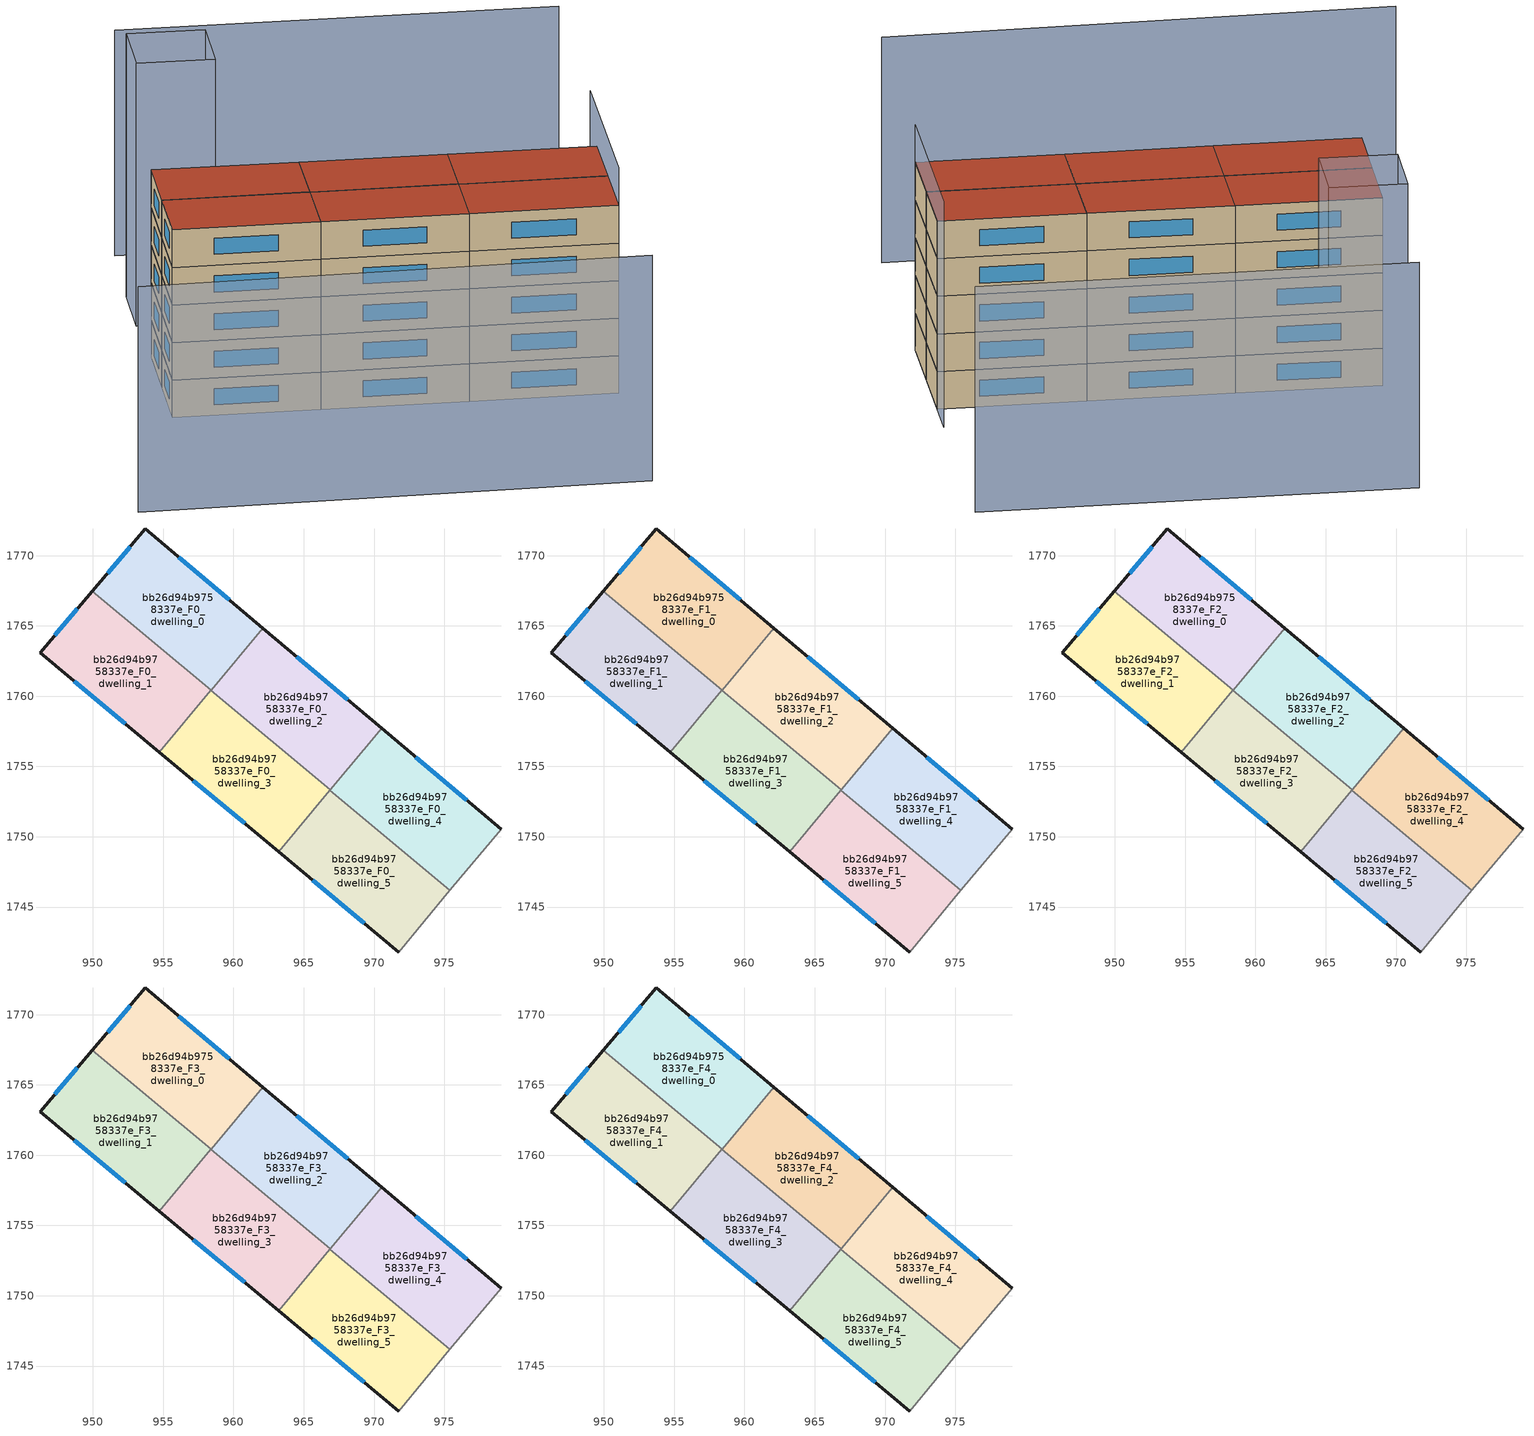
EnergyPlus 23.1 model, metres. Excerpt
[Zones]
bb26d94b9758337e_F0_dwelling_0
 floor ground (EU_floor_Construction): 962.09,1764.84 958.41,1760.43 949.96,1767.48 953.73,1771.9 z0
 wall outside (EU_wall_Construction): 962.09,1764.84 953.73,1771.9 949.96,1767.48 z0:3
 wall to bb26d94b9758337e_F0_dwelling_1 (EU_wall_Construction): 949.96,1767.48 958.41,1760.43 z0:3
 wall to bb26d94b9758337e_F0_dwelling_2 (EU_wall_Construction): 958.41,1760.43 962.09,1764.84 z0:3
 window (EU_Window_Construction): 959.7,1766.86 956.12,1769.88 / 952.65,1770.63 951.04,1768.74 z0.86:2.14
bb26d94b9758337e_F0_dwelling_1
 floor ground (EU_floor_Construction): 958.41,1760.43 954.72,1756.01 946.23,1763.1 949.96,1767.48 z0
 wall outside (EU_wall_Construction): 949.96,1767.48 946.23,1763.1 954.72,1756.01 z0:3
 wall to bb26d94b9758337e_F0_dwelling_3 (EU_wall_Construction): 954.72,1756.01 958.4,1760.42 z0:3
 wall to bb26d94b9758337e_F0_dwelling_2 (EU_wall_Construction): 958.4,1760.42 958.41,1760.43 z0:3
 window (EU_Window_Construction): 948.66,1761.07 952.3,1758.04 / 948.9,1766.23 947.3,1764.35 z0.86:2.14
bb26d94b9758337e_F0_dwelling_2
 floor ground (EU_floor_Construction): 970.54,1757.71 966.89,1753.33 958.4,1760.42 962.09,1764.84 z0
 wall outside (EU_wall_Construction): 970.54,1757.71 962.09,1764.84 z0:3
 wall to bb26d94b9758337e_F0_dwelling_3 (EU_wall_Construction): 958.4,1760.41 966.89,1753.33 z0:3
 wall to bb26d94b9758337e_F0_dwelling_4 (EU_wall_Construction): 966.89,1753.33 970.54,1757.71 z0:3
 window (EU_Window_Construction): 968.13,1759.75 964.51,1762.8 z0.86:2.14
bb26d94b9758337e_F0_dwelling_3
 floor ground (EU_floor_Construction): 966.89,1753.33 963.21,1748.93 954.72,1756.01 958.4,1760.42 z0
 wall outside (EU_wall_Construction): 954.72,1756.01 963.21,1748.93 z0:3
 wall to bb26d94b9758337e_F0_dwelling_5 (EU_wall_Construction): 963.21,1748.93 966.87,1753.31 z0:3
 wall to bb26d94b9758337e_F0_dwelling_4 (EU_wall_Construction): 966.87,1753.31 966.89,1753.33 z0:3
 window (EU_Window_Construction): 957.15,1753.99 960.79,1750.95 z0.86:2.14
bb26d94b9758337e_F0_dwelling_4
 floor ground (EU_floor_Construction): 979.03,1750.54 975.4,1746.18 966.87,1753.3 970.54,1757.71 z0
 wall outside (EU_wall_Construction): 979.03,1750.54 970.54,1757.71 z0:3
 wall adiabatic (EU_wall_Construction): 975.4,1746.18 979.03,1750.54 z0:3
 wall to bb26d94b9758337e_F0_dwelling_5 (EU_wall_Construction): 966.87,1753.31 975.4,1746.18 z0:3
 window (EU_Window_Construction): 976.61,1752.59 972.97,1755.66 z0.86:2.14
bb26d94b9758337e_F0_dwelling_5
 floor ground (EU_floor_Construction): 975.4,1746.18 971.75,1741.8 963.21,1748.93 966.87,1753.3 z0
 wall outside (EU_wall_Construction): 963.21,1748.93 971.75,1741.8 z0:3
 wall adiabatic (EU_wall_Construction): 971.75,1741.8 975.4,1746.18 z0:3
 window (EU_Window_Construction): 965.65,1746.89 969.31,1743.84 z0.86:2.14
bb26d94b9758337e_F1_dwelling_0
 floor to bb26d94b9758337e_F0_dwelling_0 (EU_floor_Construction): 962.09,1764.84 958.41,1760.43 949.96,1767.48 953.73,1771.9 z3
 wall outside (EU_wall_Construction): 962.09,1764.84 953.73,1771.9 949.96,1767.48 z3:6
 wall to bb26d94b9758337e_F1_dwelling_1 (EU_wall_Construction): 949.96,1767.48 958.41,1760.43 z3:6
 wall to bb26d94b9758337e_F1_dwelling_2 (EU_wall_Construction): 958.41,1760.43 962.09,1764.84 z3:6
 window (EU_Window_Construction): 959.7,1766.86 956.12,1769.88 / 952.65,1770.63 951.04,1768.74 z3.86:5.14
bb26d94b9758337e_F1_dwelling_1
 floor to bb26d94b9758337e_F0_dwelling_1 (EU_floor_Construction): 958.41,1760.43 954.72,1756.01 946.23,1763.1 949.96,1767.48 z3
 wall outside (EU_wall_Construction): 949.96,1767.48 946.23,1763.1 954.72,1756.01 z3:6
 wall to bb26d94b9758337e_F1_dwelling_3 (EU_wall_Construction): 954.72,1756.01 958.4,1760.42 z3:6
 wall to bb26d94b9758337e_F1_dwelling_2 (EU_wall_Construction): 958.4,1760.42 958.41,1760.43 z3:6
 window (EU_Window_Construction): 948.66,1761.07 952.3,1758.04 / 948.9,1766.23 947.3,1764.35 z3.86:5.14
bb26d94b9758337e_F1_dwelling_2
 floor to bb26d94b9758337e_F0_dwelling_2 (EU_floor_Construction): 970.54,1757.71 966.89,1753.33 958.4,1760.42 962.09,1764.84 z3
 wall outside (EU_wall_Construction): 970.54,1757.71 962.09,1764.84 z3:6
 wall to bb26d94b9758337e_F1_dwelling_3 (EU_wall_Construction): 958.4,1760.41 966.89,1753.33 z3:6
 wall to bb26d94b9758337e_F1_dwelling_4 (EU_wall_Construction): 966.89,1753.33 970.54,1757.71 z3:6
 window (EU_Window_Construction): 968.13,1759.75 964.51,1762.8 z3.86:5.14
bb26d94b9758337e_F1_dwelling_3
 floor to bb26d94b9758337e_F0_dwelling_3 (EU_floor_Construction): 966.89,1753.33 963.21,1748.93 954.72,1756.01 958.4,1760.42 z3
 wall outside (EU_wall_Construction): 954.72,1756.01 963.21,1748.93 z3:6
 wall to bb26d94b9758337e_F1_dwelling_5 (EU_wall_Construction): 963.21,1748.93 966.87,1753.31 z3:6
 wall to bb26d94b9758337e_F1_dwelling_4 (EU_wall_Construction): 966.87,1753.31 966.89,1753.33 z3:6
 window (EU_Window_Construction): 957.15,1753.99 960.79,1750.95 z3.86:5.14
bb26d94b9758337e_F1_dwelling_4
 floor to bb26d94b9758337e_F0_dwelling_4 (EU_floor_Construction): 979.03,1750.54 975.4,1746.18 966.87,1753.3 970.54,1757.71 z3
 wall outside (EU_wall_Construction): 979.03,1750.54 970.54,1757.71 z3:6
 wall adiabatic (EU_wall_Construction): 975.4,1746.18 979.03,1750.54 z3:6
 wall to bb26d94b9758337e_F1_dwelling_5 (EU_wall_Construction): 966.87,1753.31 975.4,1746.18 z3:6
 window (EU_Window_Construction): 976.61,1752.59 972.97,1755.66 z3.86:5.14
bb26d94b9758337e_F1_dwelling_5
 floor to bb26d94b9758337e_F0_dwelling_5 (EU_floor_Construction): 975.4,1746.18 971.75,1741.8 963.21,1748.93 966.87,1753.3 z3
 wall outside (EU_wall_Construction): 963.21,1748.93 971.75,1741.8 z3:6
 wall adiabatic (EU_wall_Construction): 971.75,1741.8 975.4,1746.18 z3:6
 window (EU_Window_Construction): 965.65,1746.89 969.31,1743.84 z3.86:5.14
bb26d94b9758337e_F2_dwelling_0
 floor to bb26d94b9758337e_F1_dwelling_0 (EU_floor_Construction): 962.09,1764.84 958.41,1760.43 949.96,1767.48 953.73,1771.9 z6
 wall outside (EU_wall_Construction): 962.09,1764.84 953.73,1771.9 949.96,1767.48 z6:9
 wall to bb26d94b9758337e_F2_dwelling_1 (EU_wall_Construction): 949.96,1767.48 958.41,1760.43 z6:9
 wall to bb26d94b9758337e_F2_dwelling_2 (EU_wall_Construction): 958.41,1760.43 962.09,1764.84 z6:9
 window (EU_Window_Construction): 959.7,1766.86 956.12,1769.88 / 952.65,1770.63 951.04,1768.74 z6.86:8.14
bb26d94b9758337e_F2_dwelling_1
 floor to bb26d94b9758337e_F1_dwelling_1 (EU_floor_Construction): 958.41,1760.43 954.72,1756.01 946.23,1763.1 949.96,1767.48 z6
 wall outside (EU_wall_Construction): 949.96,1767.48 946.23,1763.1 954.72,1756.01 z6:9
 wall to bb26d94b9758337e_F2_dwelling_3 (EU_wall_Construction): 954.72,1756.01 958.4,1760.42 z6:9
 wall to bb26d94b9758337e_F2_dwelling_2 (EU_wall_Construction): 958.4,1760.42 958.41,1760.43 z6:9
 window (EU_Window_Construction): 948.66,1761.07 952.3,1758.04 / 948.9,1766.23 947.3,1764.35 z6.86:8.14
bb26d94b9758337e_F2_dwelling_2
 floor to bb26d94b9758337e_F1_dwelling_2 (EU_floor_Construction): 970.54,1757.71 966.89,1753.33 958.4,1760.42 962.09,1764.84 z6
 wall outside (EU_wall_Construction): 970.54,1757.71 962.09,1764.84 z6:9
 wall to bb26d94b9758337e_F2_dwelling_3 (EU_wall_Construction): 958.4,1760.41 966.89,1753.33 z6:9
 wall to bb26d94b9758337e_F2_dwelling_4 (EU_wall_Construction): 966.89,1753.33 970.54,1757.71 z6:9
 window (EU_Window_Construction): 968.13,1759.75 964.51,1762.8 z6.86:8.14
bb26d94b9758337e_F2_dwelling_3
 floor to bb26d94b9758337e_F1_dwelling_3 (EU_floor_Construction): 966.89,1753.33 963.21,1748.93 954.72,1756.01 958.4,1760.42 z6
 wall outside (EU_wall_Construction): 954.72,1756.01 963.21,1748.93 z6:9
 wall to bb26d94b9758337e_F2_dwelling_5 (EU_wall_Construction): 963.21,1748.93 966.87,1753.31 z6:9
 wall to bb26d94b9758337e_F2_dwelling_4 (EU_wall_Construction): 966.87,1753.31 966.89,1753.33 z6:9
 window (EU_Window_Construction): 957.15,1753.99 960.79,1750.95 z6.86:8.14
bb26d94b9758337e_F2_dwelling_4
 floor to bb26d94b9758337e_F1_dwelling_4 (EU_floor_Construction): 979.03,1750.54 975.4,1746.18 966.87,1753.3 970.54,1757.71 z6
 wall outside (EU_wall_Construction): 979.03,1750.54 970.54,1757.71 z6:9
 wall adiabatic (EU_wall_Construction): 975.4,1746.18 979.03,1750.54 z6:9
 wall to bb26d94b9758337e_F2_dwelling_5 (EU_wall_Construction): 966.87,1753.31 975.4,1746.18 z6:9
 window (EU_Window_Construction): 976.61,1752.59 972.97,1755.66 z6.86:8.14
bb26d94b9758337e_F2_dwelling_5
 floor to bb26d94b9758337e_F1_dwelling_5 (EU_floor_Construction): 975.4,1746.18 971.75,1741.8 963.21,1748.93 966.87,1753.3 z6
 wall outside (EU_wall_Construction): 963.21,1748.93 971.75,1741.8 z6:9
 wall adiabatic (EU_wall_Construction): 971.75,1741.8 975.4,1746.18 z6:9
 window (EU_Window_Construction): 965.65,1746.89 969.31,1743.84 z6.86:8.14
bb26d94b9758337e_F3_dwelling_0
 floor to bb26d94b9758337e_F2_dwelling_0 (EU_floor_Construction): 962.09,1764.84 958.41,1760.43 949.96,1767.48 953.73,1771.9 z9
 wall outside (EU_wall_Construction): 962.09,1764.84 953.73,1771.9 949.96,1767.48 z9:12
 wall to bb26d94b9758337e_F3_dwelling_1 (EU_wall_Construction): 949.96,1767.48 958.41,1760.43 z9:12
 wall to bb26d94b9758337e_F3_dwelling_2 (EU_wall_Construction): 958.41,1760.43 962.09,1764.84 z9:12
 window (EU_Window_Construction): 959.7,1766.86 956.12,1769.88 / 952.65,1770.63 951.04,1768.74 z9.86:11.14
bb26d94b9758337e_F3_dwelling_1
 floor to bb26d94b9758337e_F2_dwelling_1 (EU_floor_Construction): 958.41,1760.43 954.72,1756.01 946.23,1763.1 949.96,1767.48 z9
 wall outside (EU_wall_Construction): 949.96,1767.48 946.23,1763.1 954.72,1756.01 z9:12
 wall to bb26d94b9758337e_F3_dwelling_3 (EU_wall_Construction): 954.72,1756.01 958.4,1760.42 z9:12
 wall to bb26d94b9758337e_F3_dwelling_2 (EU_wall_Construction): 958.4,1760.42 958.41,1760.43 z9:12
 window (EU_Window_Construction): 948.66,1761.07 952.3,1758.04 / 948.9,1766.23 947.3,1764.35 z9.86:11.14
bb26d94b9758337e_F3_dwelling_2
 floor to bb26d94b9758337e_F2_dwelling_2 (EU_floor_Construction): 970.54,1757.71 966.89,1753.33 958.4,1760.42 962.09,1764.84 z9
 wall outside (EU_wall_Construction): 970.54,1757.71 962.09,1764.84 z9:12
 wall to bb26d94b9758337e_F3_dwelling_3 (EU_wall_Construction): 958.4,1760.41 966.89,1753.33 z9:12
 wall to bb26d94b9758337e_F3_dwelling_4 (EU_wall_Construction): 966.89,1753.33 970.54,1757.71 z9:12
 window (EU_Window_Construction): 968.13,1759.75 964.51,1762.8 z9.86:11.14
bb26d94b9758337e_F3_dwelling_3
 floor to bb26d94b9758337e_F2_dwelling_3 (EU_floor_Construction): 966.89,1753.33 963.21,1748.93 954.72,1756.01 958.4,1760.42 z9
 wall outside (EU_wall_Construction): 954.72,1756.01 963.21,1748.93 z9:12
 wall to bb26d94b9758337e_F3_dwelling_5 (EU_wall_Construction): 963.21,1748.93 966.87,1753.31 z9:12
 wall to bb26d94b9758337e_F3_dwelling_4 (EU_wall_Construction): 966.87,1753.31 966.89,1753.33 z9:12
 window (EU_Window_Construction): 957.15,1753.99 960.79,1750.95 z9.86:11.14
bb26d94b9758337e_F3_dwelling_4
 floor to bb26d94b9758337e_F2_dwelling_4 (EU_floor_Construction): 979.03,1750.54 975.4,1746.18 966.87,1753.3 970.54,1757.71 z9
 wall outside (EU_wall_Construction): 979.03,1750.54 970.54,1757.71 z9:12
 wall adiabatic (EU_wall_Construction): 975.4,1746.18 979.03,1750.54 z9:12
 wall to bb26d94b9758337e_F3_dwelling_5 (EU_wall_Construction): 966.87,1753.31 975.4,1746.18 z9:12
 window (EU_Window_Construction): 976.61,1752.59 972.97,1755.66 z9.86:11.14
bb26d94b9758337e_F3_dwelling_5
 floor to bb26d94b9758337e_F2_dwelling_5 (EU_floor_Construction): 975.4,1746.18 971.75,1741.8 963.21,1748.93 966.87,1753.3 z9
 wall outside (EU_wall_Construction): 963.21,1748.93 971.75,1741.8 z9:12
 wall adiabatic (EU_wall_Construction): 971.75,1741.8 975.4,1746.18 z9:12
 window (EU_Window_Construction): 965.65,1746.89 969.31,1743.84 z9.86:11.14
bb26d94b9758337e_F4_dwelling_0
 floor to bb26d94b9758337e_F3_dwelling_0 (EU_floor_Construction): 962.09,1764.84 958.41,1760.43 949.96,1767.48 953.73,1771.9 z12
 wall outside (EU_wall_Construction): 962.09,1764.84 953.73,1771.9 949.96,1767.48 z12:15
 wall to bb26d94b9758337e_F4_dwelling_1 (EU_wall_Construction): 949.96,1767.48 958.41,1760.43 z12:15
 wall to bb26d94b9758337e_F4_dwelling_2 (EU_wall_Construction): 958.41,1760.43 962.09,1764.84 z12:15
 window (EU_Window_Construction): 959.7,1766.86 956.12,1769.88 / 952.65,1770.63 951.04,1768.74 z12.86:14.14
 roof outside (EU_roof_Construction): 958.41,1760.43 962.09,1764.84 953.73,1771.9 949.96,1767.48 z15
bb26d94b9758337e_F4_dwelling_1
 floor to bb26d94b9758337e_F3_dwelling_1 (EU_floor_Construction): 958.41,1760.43 954.72,1756.01 946.23,1763.1 949.96,1767.48 z12
 wall outside (EU_wall_Construction): 949.96,1767.48 946.23,1763.1 954.72,1756.01 z12:15
 wall to bb26d94b9758337e_F4_dwelling_3 (EU_wall_Construction): 954.72,1756.01 958.4,1760.42 z12:15
 wall to bb26d94b9758337e_F4_dwelling_2 (EU_wall_Construction): 958.4,1760.42 958.41,1760.43 z12:15
 window (EU_Window_Construction): 948.66,1761.07 952.3,1758.04 / 948.9,1766.23 947.3,1764.35 z12.86:14.14
 roof outside (EU_roof_Construction): 954.72,1756.01 958.41,1760.43 949.96,1767.48 946.23,1763.1 z15
bb26d94b9758337e_F4_dwelling_2
 floor to bb26d94b9758337e_F3_dwelling_2 (EU_floor_Construction): 970.54,1757.71 966.89,1753.33 958.4,1760.42 962.09,1764.84 z12
 wall outside (EU_wall_Construction): 970.54,1757.71 962.09,1764.84 z12:15
 wall to bb26d94b9758337e_F4_dwelling_3 (EU_wall_Construction): 958.4,1760.41 966.89,1753.33 z12:15
 wall to bb26d94b9758337e_F4_dwelling_4 (EU_wall_Construction): 966.89,1753.33 970.54,1757.71 z12:15
 window (EU_Window_Construction): 968.13,1759.75 964.51,1762.8 z12.86:14.14
 roof outside (EU_roof_Construction): 966.89,1753.33 970.54,1757.71 962.09,1764.84 958.4,1760.42 z15
bb26d94b9758337e_F4_dwelling_3
 floor to bb26d94b9758337e_F3_dwelling_3 (EU_floor_Construction): 966.89,1753.33 963.21,1748.93 954.72,1756.01 958.4,1760.42 z12
 wall outside (EU_wall_Construction): 954.72,1756.01 963.21,1748.93 z12:15
 wall to bb26d94b9758337e_F4_dwelling_5 (EU_wall_Construction): 963.21,1748.93 966.87,1753.31 z12:15
 wall to bb26d94b9758337e_F4_dwelling_4 (EU_wall_Construction): 966.87,1753.31 966.89,1753.33 z12:15
 window (EU_Window_Construction): 957.15,1753.99 960.79,1750.95 z12.86:14.14
 roof outside (EU_roof_Construction): 963.21,1748.93 966.89,1753.33 958.4,1760.42 954.72,1756.01 z15
bb26d94b9758337e_F4_dwelling_4
 floor to bb26d94b9758337e_F3_dwelling_4 (EU_floor_Construction): 979.03,1750.54 975.4,1746.18 966.87,1753.3 970.54,1757.71 z12
 wall outside (EU_wall_Construction): 979.03,1750.54 970.54,1757.71 z12:15
 wall adiabatic (EU_wall_Construction): 975.4,1746.18 979.03,1750.54 z12:15
 wall to bb26d94b9758337e_F4_dwelling_5 (EU_wall_Construction): 966.87,1753.31 975.4,1746.18 z12:15
 window (EU_Window_Construction): 976.61,1752.59 972.97,1755.66 z12.86:14.14
 roof outside (EU_roof_Construction): 975.4,1746.18 979.03,1750.54 970.54,1757.71 966.87,1753.3 z15
bb26d94b9758337e_F4_dwelling_5
 floor to bb26d94b9758337e_F3_dwelling_5 (EU_floor_Construction): 975.4,1746.18 971.75,1741.8 963.21,1748.93 966.87,1753.3 z12
 wall outside (EU_wall_Construction): 963.21,1748.93 971.75,1741.8 z12:15
 wall adiabatic (EU_wall_Construction): 971.75,1741.8 975.4,1746.18 z12:15
 window (EU_Window_Construction): 965.65,1746.89 969.31,1743.84 z12.86:14.14
 roof outside (EU_roof_Construction): 971.75,1741.8 975.4,1746.18 966.87,1753.3 963.21,1748.93 z15
shading: 931.23,1752.9 961.03,1728.82 / 971.74,1741.81 981.29,1753.24 / 991.74,1765.78 966.38,1786.94 z0:18; 957.47,1776.8 961.14,1781.09 / 961.14,1781.09 965.62,1777.26 / 965.62,1777.26 961.95,1772.97 / 961.95,1772.97 957.47,1776.8 z0:21
[Building]
EU S2 Campaign: North Axis=0; Terrain=City; Solar Distribution=FullExterior
[Site:Location]
Helsinki-Vantaa.AP: Latitude=60.317; Longitude=24.963; Time Zone=2; Elevation=54.6
[SizingPeriod:WeatherFileDays]
AnnualSizingPeriod: Begin Month=1; Begin Day of Month=1; End Month=12; End Day of Month=31; Day of Week for Start Day=Monday; Use Weather File Daylight Saving Period=No; Use Weather File Rain and Snow Indicators=No
[MATERIAL]
EU_InternalMass_Material: Roughness=MediumRough; Thickness=0.1; Conductivity=1; Density=1800; Specific Heat=900; Thermal Absorptance=0.9; Solar Absorptance=0.7; Visible Absorptance=0.7
[MATERIAL:NOMASS] Roughness=MediumRough; Thermal Absorptance=0.9; Solar Absorptance=0.7; Visible Absorptance=0.7
Name | Thermal Resistance
EU_wall_NoMass | 1.10183
EU_roof_NoMass; EU_floor_NoMass | 1.70606
[WINDOWMATERIAL:SIMPLEGLAZINGSYSTEM]
EU_Window_SimpleGlazing: UFactor=3.11035; Solar Heat Gain Coefficient=0.8; Visible Transmittance=0.8
[CONSTRUCTION]
EU_wall_Construction: EU_wall_NoMass
EU_roof_Construction: EU_roof_NoMass
EU_floor_Construction: EU_floor_NoMass
EU_Window_Construction: EU_Window_SimpleGlazing
EU_InternalMass_Construction: EU_InternalMass_Material
[ZONE] Type=1; Multiplier=1; Ceiling Height=autocalculate; Floor Area=autocalculate; Part of Total Floor Area=Yes
Name | Volume
bb26d94b9758337e_F0_dwelling_0 | 190.222
bb26d94b9758337e_F1_dwelling_0; bb26d94b9758337e_F2_dwelling_0; bb26d94b9758337e_F3_dwelling_0; bb26d94b9758337e_F4_dwelling_0; bb26d94b9758337e_F1_dwelling_1; bb26d94b9758337e_F2_dwelling_1; bb26d94b9758337e_F3_dwelling_1; bb26d94b9758337e_F4_dwelling_1 | 190.224
bb26d94b9758337e_F0_dwelling_1 | 190.223
bb26d94b9758337e_F0_dwelling_2 | 190.215
bb26d94b9758337e_F1_dwelling_2; bb26d94b9758337e_F2_dwelling_2; bb26d94b9758337e_F3_dwelling_2; bb26d94b9758337e_F4_dwelling_2 | 190.214
bb26d94b9758337e_F0_dwelling_3 | 190.228
bb26d94b9758337e_F1_dwelling_3; bb26d94b9758337e_F2_dwelling_3; bb26d94b9758337e_F3_dwelling_3; bb26d94b9758337e_F4_dwelling_3 | 190.229
bb26d94b9758337e_F0_dwelling_4; bb26d94b9758337e_F1_dwelling_4; bb26d94b9758337e_F2_dwelling_4; bb26d94b9758337e_F3_dwelling_4; bb26d94b9758337e_F4_dwelling_4 | 190.213
bb26d94b9758337e_F0_dwelling_5 | 190.218
bb26d94b9758337e_F1_dwelling_5; bb26d94b9758337e_F2_dwelling_5; bb26d94b9758337e_F3_dwelling_5; bb26d94b9758337e_F4_dwelling_5 | 190.219
[INTERNALMASS] Construction=EU_InternalMass_Construction
Name | Zone or ZoneList | Surface Area
bb26d94b9758337e_F0_dwelling_0_EU_InternalMass | bb26d94b9758337e_F0_dwelling_0 | 63.4077
bb26d94b9758337e_F0_dwelling_1_EU_InternalMass | bb26d94b9758337e_F0_dwelling_1 | 63.4078
bb26d94b9758337e_F0_dwelling_2_EU_InternalMass | bb26d94b9758337e_F0_dwelling_2 | 63.4048
bb26d94b9758337e_F0_dwelling_3_EU_InternalMass | bb26d94b9758337e_F0_dwelling_3 | 63.4096
bb26d94b9758337e_F0_dwelling_4_EU_InternalMass | bb26d94b9758337e_F0_dwelling_4 | 63.4047
bb26d94b9758337e_F0_dwelling_5_EU_InternalMass | bb26d94b9758337e_F0_dwelling_5 | 63.4062
bb26d94b9758337e_F1_dwelling_0_EU_InternalMass | bb26d94b9758337e_F1_dwelling_0 | 63.4077
bb26d94b9758337e_F1_dwelling_1_EU_InternalMass | bb26d94b9758337e_F1_dwelling_1 | 63.4078
bb26d94b9758337e_F1_dwelling_2_EU_InternalMass | bb26d94b9758337e_F1_dwelling_2 | 63.4048
bb26d94b9758337e_F1_dwelling_3_EU_InternalMass | bb26d94b9758337e_F1_dwelling_3 | 63.4096
bb26d94b9758337e_F1_dwelling_4_EU_InternalMass | bb26d94b9758337e_F1_dwelling_4 | 63.4047
bb26d94b9758337e_F1_dwelling_5_EU_InternalMass | bb26d94b9758337e_F1_dwelling_5 | 63.4062
bb26d94b9758337e_F2_dwelling_0_EU_InternalMass | bb26d94b9758337e_F2_dwelling_0 | 63.4077
bb26d94b9758337e_F2_dwelling_1_EU_InternalMass | bb26d94b9758337e_F2_dwelling_1 | 63.4078
bb26d94b9758337e_F2_dwelling_2_EU_InternalMass | bb26d94b9758337e_F2_dwelling_2 | 63.4048
bb26d94b9758337e_F2_dwelling_3_EU_InternalMass | bb26d94b9758337e_F2_dwelling_3 | 63.4096
bb26d94b9758337e_F2_dwelling_4_EU_InternalMass | bb26d94b9758337e_F2_dwelling_4 | 63.4047
bb26d94b9758337e_F2_dwelling_5_EU_InternalMass | bb26d94b9758337e_F2_dwelling_5 | 63.4062
bb26d94b9758337e_F3_dwelling_0_EU_InternalMass | bb26d94b9758337e_F3_dwelling_0 | 63.4077
bb26d94b9758337e_F3_dwelling_1_EU_InternalMass | bb26d94b9758337e_F3_dwelling_1 | 63.4078
bb26d94b9758337e_F3_dwelling_2_EU_InternalMass | bb26d94b9758337e_F3_dwelling_2 | 63.4048
bb26d94b9758337e_F3_dwelling_3_EU_InternalMass | bb26d94b9758337e_F3_dwelling_3 | 63.4096
bb26d94b9758337e_F3_dwelling_4_EU_InternalMass | bb26d94b9758337e_F3_dwelling_4 | 63.4047
bb26d94b9758337e_F3_dwelling_5_EU_InternalMass | bb26d94b9758337e_F3_dwelling_5 | 63.4062
bb26d94b9758337e_F4_dwelling_0_EU_InternalMass | bb26d94b9758337e_F4_dwelling_0 | 63.4077
bb26d94b9758337e_F4_dwelling_1_EU_InternalMass | bb26d94b9758337e_F4_dwelling_1 | 63.4078
bb26d94b9758337e_F4_dwelling_2_EU_InternalMass | bb26d94b9758337e_F4_dwelling_2 | 63.4048
bb26d94b9758337e_F4_dwelling_3_EU_InternalMass | bb26d94b9758337e_F4_dwelling_3 | 63.4096
bb26d94b9758337e_F4_dwelling_4_EU_InternalMass | bb26d94b9758337e_F4_dwelling_4 | 63.4047
bb26d94b9758337e_F4_dwelling_5_EU_InternalMass | bb26d94b9758337e_F4_dwelling_5 | 63.4062
[OTHEREQUIPMENT] Fuel Type=Electricity; Design Level Calculation Method=Watts/Area; Power per Zone Floor Area=1; Fraction Latent=0; Fraction Radiant=0; Fraction Lost=0; Carbon Dioxide Generation Rate=0; EndUse Subcategory=EU_Step8_InternalGains
Name | Zone or ZoneList or Space or SpaceList | Schedule
EU_Step8_InternalGain_bb26d94b9758337e_F0_dwelling_0_f000 | bb26d94b9758337e_F0_dwelling_0 | EU_Step8_GainSchedule_bb26d94b9758337e_F0_dwelling_0_f000
EU_Step8_InternalGain_bb26d94b9758337e_F0_dwelling_1_f000 | bb26d94b9758337e_F0_dwelling_1 | EU_Step8_GainSchedule_bb26d94b9758337e_F0_dwelling_1_f000
EU_Step8_InternalGain_bb26d94b9758337e_F0_dwelling_2_f000 | bb26d94b9758337e_F0_dwelling_2 | EU_Step8_GainSchedule_bb26d94b9758337e_F0_dwelling_2_f000
EU_Step8_InternalGain_bb26d94b9758337e_F0_dwelling_3_f000 | bb26d94b9758337e_F0_dwelling_3 | EU_Step8_GainSchedule_bb26d94b9758337e_F0_dwelling_3_f000
EU_Step8_InternalGain_bb26d94b9758337e_F0_dwelling_4_f000 | bb26d94b9758337e_F0_dwelling_4 | EU_Step8_GainSchedule_bb26d94b9758337e_F0_dwelling_4_f000
EU_Step8_InternalGain_bb26d94b9758337e_F0_dwelling_5_f000 | bb26d94b9758337e_F0_dwelling_5 | EU_Step8_GainSchedule_bb26d94b9758337e_F0_dwelling_5_f000
EU_Step8_InternalGain_bb26d94b9758337e_F1_dwelling_0_f000 | bb26d94b9758337e_F1_dwelling_0 | EU_Step8_GainSchedule_bb26d94b9758337e_F1_dwelling_0_f000
EU_Step8_InternalGain_bb26d94b9758337e_F1_dwelling_1_f000 | bb26d94b9758337e_F1_dwelling_1 | EU_Step8_GainSchedule_bb26d94b9758337e_F1_dwelling_1_f000
EU_Step8_InternalGain_bb26d94b9758337e_F1_dwelling_2_f000 | bb26d94b9758337e_F1_dwelling_2 | EU_Step8_GainSchedule_bb26d94b9758337e_F1_dwelling_2_f000
EU_Step8_InternalGain_bb26d94b9758337e_F1_dwelling_3_f000 | bb26d94b9758337e_F1_dwelling_3 | EU_Step8_GainSchedule_bb26d94b9758337e_F1_dwelling_3_f000
EU_Step8_InternalGain_bb26d94b9758337e_F1_dwelling_4_f000 | bb26d94b9758337e_F1_dwelling_4 | EU_Step8_GainSchedule_bb26d94b9758337e_F1_dwelling_4_f000
EU_Step8_InternalGain_bb26d94b9758337e_F1_dwelling_5_f000 | bb26d94b9758337e_F1_dwelling_5 | EU_Step8_GainSchedule_bb26d94b9758337e_F1_dwelling_5_f000
EU_Step8_InternalGain_bb26d94b9758337e_F2_dwelling_0_f000 | bb26d94b9758337e_F2_dwelling_0 | EU_Step8_GainSchedule_bb26d94b9758337e_F2_dwelling_0_f000
EU_Step8_InternalGain_bb26d94b9758337e_F2_dwelling_1_f000 | bb26d94b9758337e_F2_dwelling_1 | EU_Step8_GainSchedule_bb26d94b9758337e_F2_dwelling_1_f000
EU_Step8_InternalGain_bb26d94b9758337e_F2_dwelling_2_f000 | bb26d94b9758337e_F2_dwelling_2 | EU_Step8_GainSchedule_bb26d94b9758337e_F2_dwelling_2_f000
EU_Step8_InternalGain_bb26d94b9758337e_F2_dwelling_3_f000 | bb26d94b9758337e_F2_dwelling_3 | EU_Step8_GainSchedule_bb26d94b9758337e_F2_dwelling_3_f000
EU_Step8_InternalGain_bb26d94b9758337e_F2_dwelling_4_f000 | bb26d94b9758337e_F2_dwelling_4 | EU_Step8_GainSchedule_bb26d94b9758337e_F2_dwelling_4_f000
EU_Step8_InternalGain_bb26d94b9758337e_F2_dwelling_5_f000 | bb26d94b9758337e_F2_dwelling_5 | EU_Step8_GainSchedule_bb26d94b9758337e_F2_dwelling_5_f000
EU_Step8_InternalGain_bb26d94b9758337e_F3_dwelling_0_f000 | bb26d94b9758337e_F3_dwelling_0 | EU_Step8_GainSchedule_bb26d94b9758337e_F3_dwelling_0_f000
EU_Step8_InternalGain_bb26d94b9758337e_F3_dwelling_1_f000 | bb26d94b9758337e_F3_dwelling_1 | EU_Step8_GainSchedule_bb26d94b9758337e_F3_dwelling_1_f000
EU_Step8_InternalGain_bb26d94b9758337e_F3_dwelling_2_f000 | bb26d94b9758337e_F3_dwelling_2 | EU_Step8_GainSchedule_bb26d94b9758337e_F3_dwelling_2_f000
EU_Step8_InternalGain_bb26d94b9758337e_F3_dwelling_3_f000 | bb26d94b9758337e_F3_dwelling_3 | EU_Step8_GainSchedule_bb26d94b9758337e_F3_dwelling_3_f000
EU_Step8_InternalGain_bb26d94b9758337e_F3_dwelling_4_f000 | bb26d94b9758337e_F3_dwelling_4 | EU_Step8_GainSchedule_bb26d94b9758337e_F3_dwelling_4_f000
EU_Step8_InternalGain_bb26d94b9758337e_F3_dwelling_5_f000 | bb26d94b9758337e_F3_dwelling_5 | EU_Step8_GainSchedule_bb26d94b9758337e_F3_dwelling_5_f000
EU_Step8_InternalGain_bb26d94b9758337e_F4_dwelling_0_f000 | bb26d94b9758337e_F4_dwelling_0 | EU_Step8_GainSchedule_bb26d94b9758337e_F4_dwelling_0_f000
EU_Step8_InternalGain_bb26d94b9758337e_F4_dwelling_1_f000 | bb26d94b9758337e_F4_dwelling_1 | EU_Step8_GainSchedule_bb26d94b9758337e_F4_dwelling_1_f000
EU_Step8_InternalGain_bb26d94b9758337e_F4_dwelling_2_f000 | bb26d94b9758337e_F4_dwelling_2 | EU_Step8_GainSchedule_bb26d94b9758337e_F4_dwelling_2_f000
EU_Step8_InternalGain_bb26d94b9758337e_F4_dwelling_3_f000 | bb26d94b9758337e_F4_dwelling_3 | EU_Step8_GainSchedule_bb26d94b9758337e_F4_dwelling_3_f000
EU_Step8_InternalGain_bb26d94b9758337e_F4_dwelling_4_f000 | bb26d94b9758337e_F4_dwelling_4 | EU_Step8_GainSchedule_bb26d94b9758337e_F4_dwelling_4_f000
EU_Step8_InternalGain_bb26d94b9758337e_F4_dwelling_5_f000 | bb26d94b9758337e_F4_dwelling_5 | EU_Step8_GainSchedule_bb26d94b9758337e_F4_dwelling_5_f000
[ZONEVENTILATION:DESIGNFLOWRATE] Schedule=EU_AlwaysOn; Design Flow Rate Calculation Method=AirChanges/Hour; Air Changes per Hour=0.756316; Ventilation Type=Natural; Fan Pressure Rise=0; Fan Total Efficiency=1; Constant Term Coefficient=1; Temperature Term Coefficient=0; Velocity Term Coefficient=0; Velocity Squared Term Coefficient=0; Minimum Indoor Temperature=-100; Maximum Indoor Temperature=100; Delta Temperature=-100; Minimum Outdoor Temperature=-100; Maximum Outdoor Temperature=100; Maximum Wind Speed=40
Name | Zone or ZoneList or Space or SpaceList
EU_ConstantAir_bb26d94b9758337e_F0_dwelling_0 | bb26d94b9758337e_F0_dwelling_0
EU_ConstantAir_bb26d94b9758337e_F0_dwelling_1 | bb26d94b9758337e_F0_dwelling_1
EU_ConstantAir_bb26d94b9758337e_F0_dwelling_2 | bb26d94b9758337e_F0_dwelling_2
EU_ConstantAir_bb26d94b9758337e_F0_dwelling_3 | bb26d94b9758337e_F0_dwelling_3
EU_ConstantAir_bb26d94b9758337e_F0_dwelling_4 | bb26d94b9758337e_F0_dwelling_4
EU_ConstantAir_bb26d94b9758337e_F0_dwelling_5 | bb26d94b9758337e_F0_dwelling_5
EU_ConstantAir_bb26d94b9758337e_F1_dwelling_0 | bb26d94b9758337e_F1_dwelling_0
EU_ConstantAir_bb26d94b9758337e_F1_dwelling_1 | bb26d94b9758337e_F1_dwelling_1
EU_ConstantAir_bb26d94b9758337e_F1_dwelling_2 | bb26d94b9758337e_F1_dwelling_2
EU_ConstantAir_bb26d94b9758337e_F1_dwelling_3 | bb26d94b9758337e_F1_dwelling_3
EU_ConstantAir_bb26d94b9758337e_F1_dwelling_4 | bb26d94b9758337e_F1_dwelling_4
EU_ConstantAir_bb26d94b9758337e_F1_dwelling_5 | bb26d94b9758337e_F1_dwelling_5
EU_ConstantAir_bb26d94b9758337e_F2_dwelling_0 | bb26d94b9758337e_F2_dwelling_0
EU_ConstantAir_bb26d94b9758337e_F2_dwelling_1 | bb26d94b9758337e_F2_dwelling_1
EU_ConstantAir_bb26d94b9758337e_F2_dwelling_2 | bb26d94b9758337e_F2_dwelling_2
EU_ConstantAir_bb26d94b9758337e_F2_dwelling_3 | bb26d94b9758337e_F2_dwelling_3
EU_ConstantAir_bb26d94b9758337e_F2_dwelling_4 | bb26d94b9758337e_F2_dwelling_4
EU_ConstantAir_bb26d94b9758337e_F2_dwelling_5 | bb26d94b9758337e_F2_dwelling_5
EU_ConstantAir_bb26d94b9758337e_F3_dwelling_0 | bb26d94b9758337e_F3_dwelling_0
EU_ConstantAir_bb26d94b9758337e_F3_dwelling_1 | bb26d94b9758337e_F3_dwelling_1
EU_ConstantAir_bb26d94b9758337e_F3_dwelling_2 | bb26d94b9758337e_F3_dwelling_2
EU_ConstantAir_bb26d94b9758337e_F3_dwelling_3 | bb26d94b9758337e_F3_dwelling_3
EU_ConstantAir_bb26d94b9758337e_F3_dwelling_4 | bb26d94b9758337e_F3_dwelling_4
EU_ConstantAir_bb26d94b9758337e_F3_dwelling_5 | bb26d94b9758337e_F3_dwelling_5
EU_ConstantAir_bb26d94b9758337e_F4_dwelling_0 | bb26d94b9758337e_F4_dwelling_0
EU_ConstantAir_bb26d94b9758337e_F4_dwelling_1 | bb26d94b9758337e_F4_dwelling_1
EU_ConstantAir_bb26d94b9758337e_F4_dwelling_2 | bb26d94b9758337e_F4_dwelling_2
EU_ConstantAir_bb26d94b9758337e_F4_dwelling_3 | bb26d94b9758337e_F4_dwelling_3
EU_ConstantAir_bb26d94b9758337e_F4_dwelling_4 | bb26d94b9758337e_F4_dwelling_4
EU_ConstantAir_bb26d94b9758337e_F4_dwelling_5 | bb26d94b9758337e_F4_dwelling_5
[HVACTEMPLATE:THERMOSTAT] Constant Heating Setpoint=20; Constant Cooling Setpoint=50
EU_HeatOnly_bb26d94b9758337e_F0_dwelling_0; EU_HeatOnly_bb26d94b9758337e_F0_dwelling_1; EU_HeatOnly_bb26d94b9758337e_F0_dwelling_2; EU_HeatOnly_bb26d94b9758337e_F0_dwelling_3; EU_HeatOnly_bb26d94b9758337e_F0_dwelling_4; EU_HeatOnly_bb26d94b9758337e_F0_dwelling_5; EU_HeatOnly_bb26d94b9758337e_F1_dwelling_0; EU_HeatOnly_bb26d94b9758337e_F1_dwelling_1; EU_HeatOnly_bb26d94b9758337e_F1_dwelling_2; EU_HeatOnly_bb26d94b9758337e_F1_dwelling_3; EU_HeatOnly_bb26d94b9758337e_F1_dwelling_4; EU_HeatOnly_bb26d94b9758337e_F1_dwelling_5; EU_HeatOnly_bb26d94b9758337e_F2_dwelling_0; EU_HeatOnly_bb26d94b9758337e_F2_dwelling_1; EU_HeatOnly_bb26d94b9758337e_F2_dwelling_2; EU_HeatOnly_bb26d94b9758337e_F2_dwelling_3; EU_HeatOnly_bb26d94b9758337e_F2_dwelling_4; EU_HeatOnly_bb26d94b9758337e_F2_dwelling_5; EU_HeatOnly_bb26d94b9758337e_F3_dwelling_0; EU_HeatOnly_bb26d94b9758337e_F3_dwelling_1; EU_HeatOnly_bb26d94b9758337e_F3_dwelling_2; EU_HeatOnly_bb26d94b9758337e_F3_dwelling_3; EU_HeatOnly_bb26d94b9758337e_F3_dwelling_4; EU_HeatOnly_bb26d94b9758337e_F3_dwelling_5; EU_HeatOnly_bb26d94b9758337e_F4_dwelling_0; EU_HeatOnly_bb26d94b9758337e_F4_dwelling_1; EU_HeatOnly_bb26d94b9758337e_F4_dwelling_2; EU_HeatOnly_bb26d94b9758337e_F4_dwelling_3; EU_HeatOnly_bb26d94b9758337e_F4_dwelling_4; EU_HeatOnly_bb26d94b9758337e_F4_dwelling_5
[HVACTEMPLATE:ZONE:IDEALLOADSAIRSYSTEM] System Availability Schedule=EU_AlwaysOn; Maximum Heating Supply Air Temperature=50; Minimum Cooling Supply Air Temperature=13; Maximum Heating Supply Air Humidity Ratio=0.0156; Minimum Cooling Supply Air Humidity Ratio=0.0077; Heating Limit=NoLimit; Cooling Limit=NoLimit; Heating Availability Schedule=EU_AlwaysOn; Cooling Availability Schedule=EU_CoolingOff; Dehumidification Control Type=ConstantSensibleHeatRatio; Cooling Sensible Heat Ratio=0.7; Dehumidification Setpoint=60; Humidification Control Type=None; Humidification Setpoint=30; Outdoor Air Method=None; Outdoor Air Flow Rate per Person=0.00944; Outdoor Air Flow Rate per Zone Floor Area=0; Outdoor Air Flow Rate per Zone=0; Demand Controlled Ventilation Type=None; Outdoor Air Economizer Type=NoEconomizer; Heat Recovery Type=None; Sensible Heat Recovery Effectiveness=0.7; Latent Heat Recovery Effectiveness=0.65
Name | Template Thermostat
bb26d94b9758337e_F0_dwelling_0 | EU_HeatOnly_bb26d94b9758337e_F0_dwelling_0
bb26d94b9758337e_F0_dwelling_1 | EU_HeatOnly_bb26d94b9758337e_F0_dwelling_1
bb26d94b9758337e_F0_dwelling_2 | EU_HeatOnly_bb26d94b9758337e_F0_dwelling_2
bb26d94b9758337e_F0_dwelling_3 | EU_HeatOnly_bb26d94b9758337e_F0_dwelling_3
bb26d94b9758337e_F0_dwelling_4 | EU_HeatOnly_bb26d94b9758337e_F0_dwelling_4
bb26d94b9758337e_F0_dwelling_5 | EU_HeatOnly_bb26d94b9758337e_F0_dwelling_5
bb26d94b9758337e_F1_dwelling_0 | EU_HeatOnly_bb26d94b9758337e_F1_dwelling_0
bb26d94b9758337e_F1_dwelling_1 | EU_HeatOnly_bb26d94b9758337e_F1_dwelling_1
bb26d94b9758337e_F1_dwelling_2 | EU_HeatOnly_bb26d94b9758337e_F1_dwelling_2
bb26d94b9758337e_F1_dwelling_3 | EU_HeatOnly_bb26d94b9758337e_F1_dwelling_3
bb26d94b9758337e_F1_dwelling_4 | EU_HeatOnly_bb26d94b9758337e_F1_dwelling_4
bb26d94b9758337e_F1_dwelling_5 | EU_HeatOnly_bb26d94b9758337e_F1_dwelling_5
bb26d94b9758337e_F2_dwelling_0 | EU_HeatOnly_bb26d94b9758337e_F2_dwelling_0
bb26d94b9758337e_F2_dwelling_1 | EU_HeatOnly_bb26d94b9758337e_F2_dwelling_1
bb26d94b9758337e_F2_dwelling_2 | EU_HeatOnly_bb26d94b9758337e_F2_dwelling_2
bb26d94b9758337e_F2_dwelling_3 | EU_HeatOnly_bb26d94b9758337e_F2_dwelling_3
bb26d94b9758337e_F2_dwelling_4 | EU_HeatOnly_bb26d94b9758337e_F2_dwelling_4
bb26d94b9758337e_F2_dwelling_5 | EU_HeatOnly_bb26d94b9758337e_F2_dwelling_5
bb26d94b9758337e_F3_dwelling_0 | EU_HeatOnly_bb26d94b9758337e_F3_dwelling_0
bb26d94b9758337e_F3_dwelling_1 | EU_HeatOnly_bb26d94b9758337e_F3_dwelling_1
bb26d94b9758337e_F3_dwelling_2 | EU_HeatOnly_bb26d94b9758337e_F3_dwelling_2
bb26d94b9758337e_F3_dwelling_3 | EU_HeatOnly_bb26d94b9758337e_F3_dwelling_3
bb26d94b9758337e_F3_dwelling_4 | EU_HeatOnly_bb26d94b9758337e_F3_dwelling_4
bb26d94b9758337e_F3_dwelling_5 | EU_HeatOnly_bb26d94b9758337e_F3_dwelling_5
bb26d94b9758337e_F4_dwelling_0 | EU_HeatOnly_bb26d94b9758337e_F4_dwelling_0
bb26d94b9758337e_F4_dwelling_1 | EU_HeatOnly_bb26d94b9758337e_F4_dwelling_1
bb26d94b9758337e_F4_dwelling_2 | EU_HeatOnly_bb26d94b9758337e_F4_dwelling_2
bb26d94b9758337e_F4_dwelling_3 | EU_HeatOnly_bb26d94b9758337e_F4_dwelling_3
bb26d94b9758337e_F4_dwelling_4 | EU_HeatOnly_bb26d94b9758337e_F4_dwelling_4
bb26d94b9758337e_F4_dwelling_5 | EU_HeatOnly_bb26d94b9758337e_F4_dwelling_5
[SIZING:ZONE] Zone Cooling Design Supply Air Temperature Input Method=SupplyAirTemperature; Zone Cooling Design Supply Air Temperature=13; Zone Heating Design Supply Air Temperature Input Method=SupplyAirTemperature; Zone Heating Design Supply Air Temperature=50; Zone Cooling Design Supply Air Humidity Ratio=0.008; Zone Heating Design Supply Air Humidity Ratio=0.008; Cooling Design Air Flow Method=DesignDay; Cooling Design Air Flow Rate=0; Cooling Minimum Air Flow per Zone Floor Area=0.000762; Cooling Minimum Air Flow=0; Cooling Minimum Air Flow Fraction=0.2; Heating Design Air Flow Method=DesignDay; Heating Design Air Flow Rate=0; Heating Maximum Air Flow per Zone Floor Area=0.002032; Heating Maximum Air Flow=0.141576; Heating Maximum Air Flow Fraction=0.3; Account for Dedicated Outdoor Air System=No; Dedicated Outdoor Air System Control Strategy=NeutralSupplyAir; Dedicated Outdoor Air Low Setpoint Temperature for Design=autosize; Dedicated Outdoor Air High Setpoint Temperature for Design=autosize; Zone Load Sizing Method=Sensible Load Only No Latent Load; Zone Latent Cooling Design Supply Air Humidity Ratio Input Method=HumidityRatioDifference; Zone Cooling Design Supply Air Humidity Ratio Difference=0.005; Zone Latent Heating Design Supply Air Humidity Ratio Input Method=HumidityRatioDifference; Zone Humidification Design Supply Air Humidity Ratio Difference=0.005
bb26d94b9758337e_F0_dwelling_0; bb26d94b9758337e_F0_dwelling_1; bb26d94b9758337e_F0_dwelling_2; bb26d94b9758337e_F0_dwelling_3; bb26d94b9758337e_F0_dwelling_4; bb26d94b9758337e_F0_dwelling_5; bb26d94b9758337e_F1_dwelling_0; bb26d94b9758337e_F1_dwelling_1; bb26d94b9758337e_F1_dwelling_2; bb26d94b9758337e_F1_dwelling_3; bb26d94b9758337e_F1_dwelling_4; bb26d94b9758337e_F1_dwelling_5; bb26d94b9758337e_F2_dwelling_0; bb26d94b9758337e_F2_dwelling_1; bb26d94b9758337e_F2_dwelling_2; bb26d94b9758337e_F2_dwelling_3; bb26d94b9758337e_F2_dwelling_4; bb26d94b9758337e_F2_dwelling_5; bb26d94b9758337e_F3_dwelling_0; bb26d94b9758337e_F3_dwelling_1; bb26d94b9758337e_F3_dwelling_2; bb26d94b9758337e_F3_dwelling_3; bb26d94b9758337e_F3_dwelling_4; bb26d94b9758337e_F3_dwelling_5; bb26d94b9758337e_F4_dwelling_0; bb26d94b9758337e_F4_dwelling_1; bb26d94b9758337e_F4_dwelling_2; bb26d94b9758337e_F4_dwelling_3; bb26d94b9758337e_F4_dwelling_4; bb26d94b9758337e_F4_dwelling_5
[SCHEDULE:CONSTANT]
Name | Hourly Value
EU_AlwaysOn | 1
EU_CoolingOff | 0
[SCHEDULE:FILE] Column Number=1; Rows to Skip at Top=0; Number of Hours of Data=8760; Column Separator=Comma; Interpolate to Timestep=No; Minutes per Item=60; Adjust Schedule for Daylight Savings=Yes
Name | File
EU_Step8_GainSchedule_bb26d94b9758337e_F0_dwelling_0_f000 | ../../schedules/bb26d94b9758337e/bb26d94b9758337e_F0_dwelling_0_f000_gain.csv
EU_Step8_GainSchedule_bb26d94b9758337e_F0_dwelling_1_f000 | ../../schedules/bb26d94b9758337e/bb26d94b9758337e_F0_dwelling_1_f000_gain.csv
EU_Step8_GainSchedule_bb26d94b9758337e_F0_dwelling_2_f000 | ../../schedules/bb26d94b9758337e/bb26d94b9758337e_F0_dwelling_2_f000_gain.csv
EU_Step8_GainSchedule_bb26d94b9758337e_F0_dwelling_3_f000 | ../../schedules/bb26d94b9758337e/bb26d94b9758337e_F0_dwelling_3_f000_gain.csv
EU_Step8_GainSchedule_bb26d94b9758337e_F0_dwelling_4_f000 | ../../schedules/bb26d94b9758337e/bb26d94b9758337e_F0_dwelling_4_f000_gain.csv
EU_Step8_GainSchedule_bb26d94b9758337e_F0_dwelling_5_f000 | ../../schedules/bb26d94b9758337e/bb26d94b9758337e_F0_dwelling_5_f000_gain.csv
EU_Step8_GainSchedule_bb26d94b9758337e_F1_dwelling_0_f000 | ../../schedules/bb26d94b9758337e/bb26d94b9758337e_F1_dwelling_0_f000_gain.csv
EU_Step8_GainSchedule_bb26d94b9758337e_F1_dwelling_1_f000 | ../../schedules/bb26d94b9758337e/bb26d94b9758337e_F1_dwelling_1_f000_gain.csv
EU_Step8_GainSchedule_bb26d94b9758337e_F1_dwelling_2_f000 | ../../schedules/bb26d94b9758337e/bb26d94b9758337e_F1_dwelling_2_f000_gain.csv
EU_Step8_GainSchedule_bb26d94b9758337e_F1_dwelling_3_f000 | ../../schedules/bb26d94b9758337e/bb26d94b9758337e_F1_dwelling_3_f000_gain.csv
EU_Step8_GainSchedule_bb26d94b9758337e_F1_dwelling_4_f000 | ../../schedules/bb26d94b9758337e/bb26d94b9758337e_F1_dwelling_4_f000_gain.csv
EU_Step8_GainSchedule_bb26d94b9758337e_F1_dwelling_5_f000 | ../../schedules/bb26d94b9758337e/bb26d94b9758337e_F1_dwelling_5_f000_gain.csv
EU_Step8_GainSchedule_bb26d94b9758337e_F2_dwelling_0_f000 | ../../schedules/bb26d94b9758337e/bb26d94b9758337e_F2_dwelling_0_f000_gain.csv
EU_Step8_GainSchedule_bb26d94b9758337e_F2_dwelling_1_f000 | ../../schedules/bb26d94b9758337e/bb26d94b9758337e_F2_dwelling_1_f000_gain.csv
EU_Step8_GainSchedule_bb26d94b9758337e_F2_dwelling_2_f000 | ../../schedules/bb26d94b9758337e/bb26d94b9758337e_F2_dwelling_2_f000_gain.csv
EU_Step8_GainSchedule_bb26d94b9758337e_F2_dwelling_3_f000 | ../../schedules/bb26d94b9758337e/bb26d94b9758337e_F2_dwelling_3_f000_gain.csv
EU_Step8_GainSchedule_bb26d94b9758337e_F2_dwelling_4_f000 | ../../schedules/bb26d94b9758337e/bb26d94b9758337e_F2_dwelling_4_f000_gain.csv
EU_Step8_GainSchedule_bb26d94b9758337e_F2_dwelling_5_f000 | ../../schedules/bb26d94b9758337e/bb26d94b9758337e_F2_dwelling_5_f000_gain.csv
EU_Step8_GainSchedule_bb26d94b9758337e_F3_dwelling_0_f000 | ../../schedules/bb26d94b9758337e/bb26d94b9758337e_F3_dwelling_0_f000_gain.csv
EU_Step8_GainSchedule_bb26d94b9758337e_F3_dwelling_1_f000 | ../../schedules/bb26d94b9758337e/bb26d94b9758337e_F3_dwelling_1_f000_gain.csv
EU_Step8_GainSchedule_bb26d94b9758337e_F3_dwelling_2_f000 | ../../schedules/bb26d94b9758337e/bb26d94b9758337e_F3_dwelling_2_f000_gain.csv
EU_Step8_GainSchedule_bb26d94b9758337e_F3_dwelling_3_f000 | ../../schedules/bb26d94b9758337e/bb26d94b9758337e_F3_dwelling_3_f000_gain.csv
EU_Step8_GainSchedule_bb26d94b9758337e_F3_dwelling_4_f000 | ../../schedules/bb26d94b9758337e/bb26d94b9758337e_F3_dwelling_4_f000_gain.csv
EU_Step8_GainSchedule_bb26d94b9758337e_F3_dwelling_5_f000 | ../../schedules/bb26d94b9758337e/bb26d94b9758337e_F3_dwelling_5_f000_gain.csv
EU_Step8_GainSchedule_bb26d94b9758337e_F4_dwelling_0_f000 | ../../schedules/bb26d94b9758337e/bb26d94b9758337e_F4_dwelling_0_f000_gain.csv
EU_Step8_GainSchedule_bb26d94b9758337e_F4_dwelling_1_f000 | ../../schedules/bb26d94b9758337e/bb26d94b9758337e_F4_dwelling_1_f000_gain.csv
EU_Step8_GainSchedule_bb26d94b9758337e_F4_dwelling_2_f000 | ../../schedules/bb26d94b9758337e/bb26d94b9758337e_F4_dwelling_2_f000_gain.csv
EU_Step8_GainSchedule_bb26d94b9758337e_F4_dwelling_3_f000 | ../../schedules/bb26d94b9758337e/bb26d94b9758337e_F4_dwelling_3_f000_gain.csv
EU_Step8_GainSchedule_bb26d94b9758337e_F4_dwelling_4_f000 | ../../schedules/bb26d94b9758337e/bb26d94b9758337e_F4_dwelling_4_f000_gain.csv
EU_Step8_GainSchedule_bb26d94b9758337e_F4_dwelling_5_f000 | ../../schedules/bb26d94b9758337e/bb26d94b9758337e_F4_dwelling_5_f000_gain.csv
